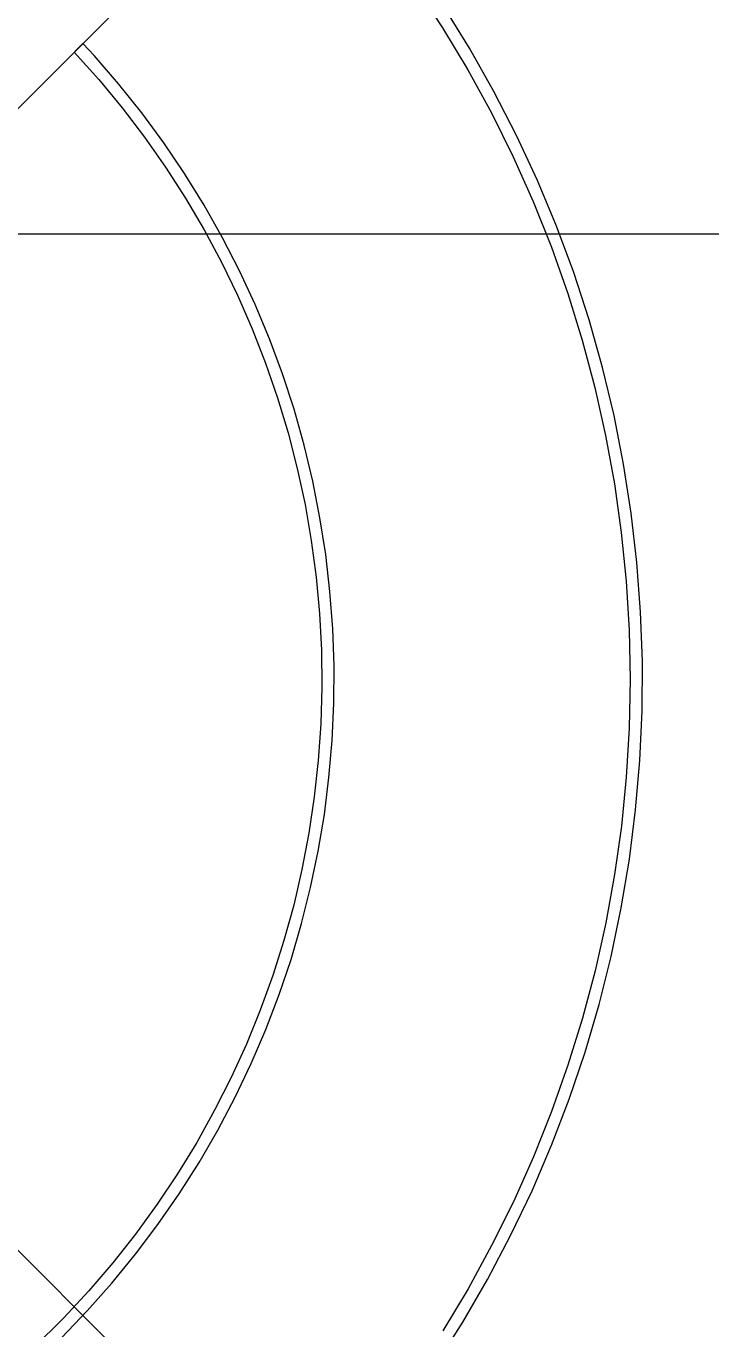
# Model space of a CAD drawing. Header units: millimetres. Extents: x -22227 to 20164, y 15335 to 61747.
# Drawn here: x -5517.4 to -5406.3, y 59341.6 to 59552.9 of the extents above; entities that cross this region are included whole.
import ezdxf

# ---------------------------------------------------------------- set-up
doc = ezdxf.new("R2010")
doc.units = ezdxf.units.MM
for name, color, linetype, lineweight in [('A-ANNO-DIMS', 7, 'Continuous', 9), ('A-ANNO-DIMS-170', 7, 'Continuous', 9), ('M-EQPM', 7, 'Continuous', 5)]:
    doc.layers.add(name, color=color, linetype=linetype, lineweight=lineweight)
doc.styles.add('Arial_2', font='arial.ttf', dxfattribs={"width": 0.8, "height": 340})
doc.dimstyles.new('AK_DIM_2_0_Arial', dxfattribs={"dimscale": 304.8, "dimtxt": 346.888196, "dimasz": 0.278871, "dimexe": 0.557743, "dimexo": 0.557743, "dimgap": 0.055774, "dimtad": 1, "dimdec": 0, "dimzin": 0, "dimdsep": 46, "dimtxsty": 'Arial_2', "dimblk1": 'OBLIQUE', "dimblk2": 'OBLIQUE', "dimsah": 1, "dimcen": 0.09, "dimadec": 0, "dimazin": 0, "dimtfac": 1, "dimtdec": 4, "dimtix": 1, "dimtmove": 0, "dimatfit": 3, "dimfxl": 1, "dimtvp": 1, "dimtolj": 1, "dimtzin": 0, "dimarcsym": 2})

# ---------------------------------------------------------------- blocks, each defined once
blk = doc.blocks.new('DanNong_VRV - OD-A-1-1235631-MẶT BẰNG BỐ TRÍ THIẾT BỊ')
at = {"layer": 'M-EQPM'}
for p, q in [((443.72, 412.38), (251.39, 220.04)), ((251.39, 220.04), (440.9, 409.55)), ((440.9, -33.1), (251.39, 156.4)), ((251.39, 156.4), (443.72, -35.93))]:
    blk.add_line(p, q, dxfattribs=at)
at = {"layer": 'M-EQPM', "flags": 128}
for points in [[(380.03, 77.16), (384.34, 83.95), (388.37, 90.91), (392.12, 98.02), (395.59, 105.27), (398.76, 112.66), (401.63, 120.17), (404.2, 127.79), (406.46, 135.5), (408.42, 143.3), (410.06, 151.17), (411.38, 159.1), (412.38, 167.08), (413.07, 175.09), (413.44, 183.12), (413.48, 191.16), (413.2, 199.19), (412.6, 207.21), (411.68, 215.2), (410.44, 223.14), (408.89, 231.03), (407.02, 238.85), (404.84, 246.58), (402.35, 254.23), (399.56, 261.77), (396.47, 269.19), (393.09, 276.48), (389.41, 283.63), (385.45, 290.63), (381.22, 297.47)], [(376.71, 300.63), (381.08, 293.97), (385.17, 287.15), (388.99, 280.16), (392.52, 273.03), (395.77, 265.77), (398.72, 258.38), (401.38, 250.87), (403.74, 243.27), (405.78, 235.58), (407.52, 227.81), (408.95, 219.98), (410.06, 212.1), (410.86, 204.18), (411.34, 196.23), (411.5, 188.28), (411.34, 180.32), (410.87, 172.37), (410.08, 164.45), (408.97, 156.57), (407.54, 148.74), (405.81, 140.97), (403.76, 133.28), (401.41, 125.67), (398.76, 118.17), (395.81, 110.78), (392.57, 103.51), (389.04, 96.38), (385.22, 89.39), (381.13, 82.56)], [(321.34, 289.99), (325.32, 285.55), (329.12, 280.96), (332.73, 276.23), (336.16, 271.35), (339.38, 266.34), (342.41, 261.2), (345.22, 255.95), (347.82, 250.58), (350.21, 245.12), (352.37, 239.57), (354.31, 233.94), (356.03, 228.23), (357.51, 222.46), (358.77, 216.63), (359.79, 210.76), (360.57, 204.85), (361.12, 198.92), (361.42, 192.97), (361.5, 187.01), (361.33, 181.05), (360.92, 175.1), (360.28, 169.18), (359.4, 163.28), (358.28, 157.43), (356.94, 151.62), (355.36, 145.88), (353.55, 140.2), (351.52, 134.6), (349.26, 129.08), (346.79, 123.66), (344.1, 118.34), (341.2, 113.13), (338.09, 108.05), (334.78, 103.09), (331.28, 98.27), (327.59, 93.59), (323.71, 89.06), (319.66, 84.69), (317.86, 82.86)], [(319.27, 81.45), (323.46, 85.8), (327.46, 90.32), (331.29, 95), (334.92, 99.82), (338.36, 104.79), (341.59, 109.89), (344.62, 115.11), (347.44, 120.46), (350.04, 125.91), (352.42, 131.46), (354.58, 137.1), (356.51, 142.82), (358.21, 148.62), (359.68, 154.47), (360.91, 160.39), (361.91, 166.34), (362.66, 172.34), (363.18, 178.35), (363.45, 184.39), (363.48, 190.43), (363.27, 196.46), (362.82, 202.49), (362.13, 208.49), (361.2, 214.45), (360.04, 220.38), (358.63, 226.25), (356.99, 232.07), (355.13, 237.81), (353.03, 243.47), (350.71, 249.05), (348.16, 254.53), (345.4, 259.9), (342.43, 265.16), (339.25, 270.29), (335.87, 275.29), (332.29, 280.16), (328.51, 284.87), (324.56, 289.44), (322.75, 291.4)], [(317.86, 82.86), (313.56, 78.73)]]:
    blk.add_lwpolyline(points, dxfattribs=at)
at = {"layer": 'M-EQPM'}
for points in [[(321.34, 289.99), (321.34, 289.99), (321.36, 290.01), (321.46, 290.11), (321.62, 290.27), (321.82, 290.47), (322.04, 290.69), (322.26, 290.92), (322.47, 291.12), (322.62, 291.28), (322.73, 291.38), (322.75, 291.4), (322.75, 291.4)], [(322.75, 291.4), (322.75, 291.4), (322.73, 291.38), (322.62, 291.28), (322.47, 291.12), (322.26, 290.92), (322.04, 290.69), (321.82, 290.47), (321.62, 290.27), (321.46, 290.11), (321.36, 290.01), (321.34, 289.99), (321.34, 289.99)]]:
    blk.add_open_spline(points, degree=3, dxfattribs=at)
blk = doc.blocks.new('DanNong_VRV - OD-A-1-V174-MẶT BẰNG BỐ TRÍ THIẾT BỊ')
at = {"layer": 'M-EQPM'}
for p, q in [((443.72, 412.38), (251.39, 220.04)), ((443.72, 412.38), (251.39, 220.04)), ((251.39, 220.04), (440.9, 409.55)), ((251.39, 220.04), (440.9, 409.55)), ((440.9, -33.1), (251.39, 156.4)), ((251.39, 156.4), (443.72, -35.93)), ((440.9, -33.1), (251.39, 156.4)), ((251.39, 156.4), (443.72, -35.93))]:
    blk.add_line(p, q, dxfattribs=at)
at = {"layer": 'M-EQPM', "flags": 128}
for points in [[(380.03, 77.16), (384.34, 83.95), (388.37, 90.91), (392.12, 98.02), (395.59, 105.27), (398.76, 112.66), (401.63, 120.17), (404.2, 127.79), (406.46, 135.5), (408.42, 143.3), (410.06, 151.17), (411.38, 159.1), (412.38, 167.08), (413.07, 175.09), (413.44, 183.12), (413.48, 191.16), (413.2, 199.19), (412.6, 207.21), (411.68, 215.2), (410.44, 223.14), (408.89, 231.03), (407.02, 238.85), (404.84, 246.58), (402.35, 254.23), (399.56, 261.77), (396.47, 269.19), (393.09, 276.48), (389.41, 283.63), (385.45, 290.63), (381.22, 297.47)], [(380.03, 77.16), (384.34, 83.95), (388.37, 90.91), (392.12, 98.02), (395.59, 105.27), (398.76, 112.66), (401.63, 120.17), (404.2, 127.79), (406.46, 135.5), (408.42, 143.3), (410.06, 151.17), (411.38, 159.1), (412.38, 167.08), (413.07, 175.09), (413.44, 183.12), (413.48, 191.16), (413.2, 199.19), (412.6, 207.21), (411.68, 215.2), (410.44, 223.14), (408.89, 231.03), (407.02, 238.85), (404.84, 246.58), (402.35, 254.23), (399.56, 261.77), (396.47, 269.19), (393.09, 276.48), (389.41, 283.63), (385.45, 290.63), (381.22, 297.47)], [(376.71, 300.63), (381.08, 293.97), (385.17, 287.15), (388.99, 280.16), (392.52, 273.03), (395.77, 265.77), (398.72, 258.38), (401.38, 250.87), (403.74, 243.27), (405.78, 235.58), (407.52, 227.81), (408.95, 219.98), (410.06, 212.1), (410.86, 204.18), (411.34, 196.23), (411.5, 188.28), (411.34, 180.32), (410.87, 172.37), (410.08, 164.45), (408.97, 156.57), (407.54, 148.74), (405.81, 140.97), (403.76, 133.28), (401.41, 125.67), (398.76, 118.17), (395.81, 110.78), (392.57, 103.51), (389.04, 96.38), (385.22, 89.39), (381.13, 82.56)], [(376.71, 300.63), (381.08, 293.97), (385.17, 287.15), (388.99, 280.16), (392.52, 273.03), (395.77, 265.77), (398.72, 258.38), (401.38, 250.87), (403.74, 243.27), (405.78, 235.58), (407.52, 227.81), (408.95, 219.98), (410.06, 212.1), (410.86, 204.18), (411.34, 196.23), (411.5, 188.28), (411.34, 180.32), (410.87, 172.37), (410.08, 164.45), (408.97, 156.57), (407.54, 148.74), (405.81, 140.97), (403.76, 133.28), (401.41, 125.67), (398.76, 118.17), (395.81, 110.78), (392.57, 103.51), (389.04, 96.38), (385.22, 89.39), (381.13, 82.56)], [(321.34, 289.99), (325.32, 285.55), (329.12, 280.96), (332.73, 276.23), (336.16, 271.35), (339.38, 266.34), (342.41, 261.2), (345.22, 255.95), (347.82, 250.58), (350.21, 245.12), (352.37, 239.57), (354.31, 233.94), (356.03, 228.23), (357.51, 222.46), (358.77, 216.63), (359.79, 210.76), (360.57, 204.85), (361.12, 198.92), (361.42, 192.97), (361.5, 187.01), (361.33, 181.05), (360.92, 175.1), (360.28, 169.18), (359.4, 163.28), (358.28, 157.43), (356.94, 151.62), (355.36, 145.88), (353.55, 140.2), (351.52, 134.6), (349.26, 129.08), (346.79, 123.66), (344.1, 118.34), (341.2, 113.13), (338.09, 108.05), (334.78, 103.09), (331.28, 98.27), (327.59, 93.59), (323.71, 89.06), (319.66, 84.69), (317.86, 82.86)], [(321.34, 289.99), (325.32, 285.55), (329.12, 280.96), (332.73, 276.23), (336.16, 271.35), (339.38, 266.34), (342.41, 261.2), (345.22, 255.95), (347.82, 250.58), (350.21, 245.12), (352.37, 239.57), (354.31, 233.94), (356.03, 228.23), (357.51, 222.46), (358.77, 216.63), (359.79, 210.76), (360.57, 204.85), (361.12, 198.92), (361.42, 192.97), (361.5, 187.01), (361.33, 181.05), (360.92, 175.1), (360.28, 169.18), (359.4, 163.28), (358.28, 157.43), (356.94, 151.62), (355.36, 145.88), (353.55, 140.2), (351.52, 134.6), (349.26, 129.08), (346.79, 123.66), (344.1, 118.34), (341.2, 113.13), (338.09, 108.05), (334.78, 103.09), (331.28, 98.27), (327.59, 93.59), (323.71, 89.06), (319.66, 84.69), (317.86, 82.86)], [(319.27, 81.45), (323.46, 85.8), (327.46, 90.32), (331.29, 95), (334.92, 99.82), (338.36, 104.79), (341.59, 109.89), (344.62, 115.11), (347.44, 120.46), (350.04, 125.91), (352.42, 131.46), (354.58, 137.1), (356.51, 142.82), (358.21, 148.62), (359.68, 154.47), (360.91, 160.39), (361.91, 166.34), (362.66, 172.34), (363.18, 178.35), (363.45, 184.39), (363.48, 190.43), (363.27, 196.46), (362.82, 202.49), (362.13, 208.49), (361.2, 214.45), (360.04, 220.38), (358.63, 226.25), (356.99, 232.07), (355.13, 237.81), (353.03, 243.47), (350.71, 249.05), (348.16, 254.53), (345.4, 259.9), (342.43, 265.16), (339.25, 270.29), (335.87, 275.29), (332.29, 280.16), (328.51, 284.87), (324.56, 289.44), (322.75, 291.4)], [(319.27, 81.45), (323.46, 85.8), (327.46, 90.32), (331.29, 95), (334.92, 99.82), (338.36, 104.79), (341.59, 109.89), (344.62, 115.11), (347.44, 120.46), (350.04, 125.91), (352.42, 131.46), (354.58, 137.1), (356.51, 142.82), (358.21, 148.62), (359.68, 154.47), (360.91, 160.39), (361.91, 166.34), (362.66, 172.34), (363.18, 178.35), (363.45, 184.39), (363.48, 190.43), (363.27, 196.46), (362.82, 202.49), (362.13, 208.49), (361.2, 214.45), (360.04, 220.38), (358.63, 226.25), (356.99, 232.07), (355.13, 237.81), (353.03, 243.47), (350.71, 249.05), (348.16, 254.53), (345.4, 259.9), (342.43, 265.16), (339.25, 270.29), (335.87, 275.29), (332.29, 280.16), (328.51, 284.87), (324.56, 289.44), (322.75, 291.4)], [(317.86, 82.86), (313.56, 78.73)], [(317.86, 82.86), (313.56, 78.73)]]:
    blk.add_lwpolyline(points, dxfattribs=at)
at = {"layer": 'M-EQPM'}
for points in [[(321.34, 289.99), (321.34, 289.99), (321.36, 290.01), (321.46, 290.11), (321.62, 290.27), (321.82, 290.47), (322.04, 290.69), (322.26, 290.92), (322.47, 291.12), (322.62, 291.28), (322.73, 291.38), (322.75, 291.4), (322.75, 291.4)], [(322.75, 291.4), (322.75, 291.4), (322.73, 291.38), (322.62, 291.28), (322.47, 291.12), (322.26, 290.92), (322.04, 290.69), (321.82, 290.47), (321.62, 290.27), (321.46, 290.11), (321.36, 290.01), (321.34, 289.99), (321.34, 289.99)], [(321.34, 289.99), (321.34, 289.99), (321.36, 290.01), (321.46, 290.11), (321.62, 290.27), (321.82, 290.47), (322.04, 290.69), (322.26, 290.92), (322.47, 291.12), (322.62, 291.28), (322.73, 291.38), (322.75, 291.4), (322.75, 291.4)], [(322.75, 291.4), (322.75, 291.4), (322.73, 291.38), (322.62, 291.28), (322.47, 291.12), (322.26, 290.92), (322.04, 290.69), (321.82, 290.47), (321.62, 290.27), (321.46, 290.11), (321.36, 290.01), (321.34, 289.99), (321.34, 289.99)]]:
    blk.add_open_spline(points, degree=3, dxfattribs=at)
blk = doc.blocks.new('DanNong_VRV - OD-A-1-V179-MẶT BẰNG BỐ TRÍ THIẾT BỊ')
at = {"layer": 'M-EQPM'}
for p, q in [((443.72, 412.38), (251.39, 220.04)), ((443.72, 412.38), (251.39, 220.04)), ((251.39, 220.04), (440.9, 409.55)), ((251.39, 220.04), (440.9, 409.55)), ((440.9, -33.1), (251.39, 156.4)), ((251.39, 156.4), (443.72, -35.93)), ((440.9, -33.1), (251.39, 156.4)), ((251.39, 156.4), (443.72, -35.93))]:
    blk.add_line(p, q, dxfattribs=at)
at = {"layer": 'M-EQPM', "flags": 128}
for points in [[(380.03, 77.16), (384.34, 83.95), (388.37, 90.91), (392.12, 98.02), (395.59, 105.27), (398.76, 112.66), (401.63, 120.17), (404.2, 127.79), (406.46, 135.5), (408.42, 143.3), (410.06, 151.17), (411.38, 159.1), (412.38, 167.08), (413.07, 175.09), (413.44, 183.12), (413.48, 191.16), (413.2, 199.19), (412.6, 207.21), (411.68, 215.2), (410.44, 223.14), (408.89, 231.03), (407.02, 238.85), (404.84, 246.58), (402.35, 254.23), (399.56, 261.77), (396.47, 269.19), (393.09, 276.48), (389.41, 283.63), (385.45, 290.63), (381.22, 297.47)], [(380.03, 77.16), (384.34, 83.95), (388.37, 90.91), (392.12, 98.02), (395.59, 105.27), (398.76, 112.66), (401.63, 120.17), (404.2, 127.79), (406.46, 135.5), (408.42, 143.3), (410.06, 151.17), (411.38, 159.1), (412.38, 167.08), (413.07, 175.09), (413.44, 183.12), (413.48, 191.16), (413.2, 199.19), (412.6, 207.21), (411.68, 215.2), (410.44, 223.14), (408.89, 231.03), (407.02, 238.85), (404.84, 246.58), (402.35, 254.23), (399.56, 261.77), (396.47, 269.19), (393.09, 276.48), (389.41, 283.63), (385.45, 290.63), (381.22, 297.47)], [(376.71, 300.63), (381.08, 293.97), (385.17, 287.15), (388.99, 280.16), (392.52, 273.03), (395.77, 265.77), (398.72, 258.38), (401.38, 250.87), (403.74, 243.27), (405.78, 235.58), (407.52, 227.81), (408.95, 219.98), (410.06, 212.1), (410.86, 204.18), (411.34, 196.23), (411.5, 188.28), (411.34, 180.32), (410.87, 172.37), (410.08, 164.45), (408.97, 156.57), (407.54, 148.74), (405.81, 140.97), (403.76, 133.28), (401.41, 125.67), (398.76, 118.17), (395.81, 110.78), (392.57, 103.51), (389.04, 96.38), (385.22, 89.39), (381.13, 82.56)], [(376.71, 300.63), (381.08, 293.97), (385.17, 287.15), (388.99, 280.16), (392.52, 273.03), (395.77, 265.77), (398.72, 258.38), (401.38, 250.87), (403.74, 243.27), (405.78, 235.58), (407.52, 227.81), (408.95, 219.98), (410.06, 212.1), (410.86, 204.18), (411.34, 196.23), (411.5, 188.28), (411.34, 180.32), (410.87, 172.37), (410.08, 164.45), (408.97, 156.57), (407.54, 148.74), (405.81, 140.97), (403.76, 133.28), (401.41, 125.67), (398.76, 118.17), (395.81, 110.78), (392.57, 103.51), (389.04, 96.38), (385.22, 89.39), (381.13, 82.56)], [(321.34, 289.99), (325.32, 285.55), (329.12, 280.96), (332.73, 276.23), (336.16, 271.35), (339.38, 266.34), (342.41, 261.2), (345.22, 255.95), (347.82, 250.58), (350.21, 245.12), (352.37, 239.57), (354.31, 233.94), (356.03, 228.23), (357.51, 222.46), (358.77, 216.63), (359.79, 210.76), (360.57, 204.85), (361.12, 198.92), (361.42, 192.97), (361.5, 187.01), (361.33, 181.05), (360.92, 175.1), (360.28, 169.18), (359.4, 163.28), (358.28, 157.43), (356.94, 151.62), (355.36, 145.88), (353.55, 140.2), (351.52, 134.6), (349.26, 129.08), (346.79, 123.66), (344.1, 118.34), (341.2, 113.13), (338.09, 108.05), (334.78, 103.09), (331.28, 98.27), (327.59, 93.59), (323.71, 89.06), (319.66, 84.69), (317.86, 82.86)], [(321.34, 289.99), (325.32, 285.55), (329.12, 280.96), (332.73, 276.23), (336.16, 271.35), (339.38, 266.34), (342.41, 261.2), (345.22, 255.95), (347.82, 250.58), (350.21, 245.12), (352.37, 239.57), (354.31, 233.94), (356.03, 228.23), (357.51, 222.46), (358.77, 216.63), (359.79, 210.76), (360.57, 204.85), (361.12, 198.92), (361.42, 192.97), (361.5, 187.01), (361.33, 181.05), (360.92, 175.1), (360.28, 169.18), (359.4, 163.28), (358.28, 157.43), (356.94, 151.62), (355.36, 145.88), (353.55, 140.2), (351.52, 134.6), (349.26, 129.08), (346.79, 123.66), (344.1, 118.34), (341.2, 113.13), (338.09, 108.05), (334.78, 103.09), (331.28, 98.27), (327.59, 93.59), (323.71, 89.06), (319.66, 84.69), (317.86, 82.86)], [(319.27, 81.45), (323.46, 85.8), (327.46, 90.32), (331.29, 95), (334.92, 99.82), (338.36, 104.79), (341.59, 109.89), (344.62, 115.11), (347.44, 120.46), (350.04, 125.91), (352.42, 131.46), (354.58, 137.1), (356.51, 142.82), (358.21, 148.62), (359.68, 154.47), (360.91, 160.39), (361.91, 166.34), (362.66, 172.34), (363.18, 178.35), (363.45, 184.39), (363.48, 190.43), (363.27, 196.46), (362.82, 202.49), (362.13, 208.49), (361.2, 214.45), (360.04, 220.38), (358.63, 226.25), (356.99, 232.07), (355.13, 237.81), (353.03, 243.47), (350.71, 249.05), (348.16, 254.53), (345.4, 259.9), (342.43, 265.16), (339.25, 270.29), (335.87, 275.29), (332.29, 280.16), (328.51, 284.87), (324.56, 289.44), (322.75, 291.4)], [(319.27, 81.45), (323.46, 85.8), (327.46, 90.32), (331.29, 95), (334.92, 99.82), (338.36, 104.79), (341.59, 109.89), (344.62, 115.11), (347.44, 120.46), (350.04, 125.91), (352.42, 131.46), (354.58, 137.1), (356.51, 142.82), (358.21, 148.62), (359.68, 154.47), (360.91, 160.39), (361.91, 166.34), (362.66, 172.34), (363.18, 178.35), (363.45, 184.39), (363.48, 190.43), (363.27, 196.46), (362.82, 202.49), (362.13, 208.49), (361.2, 214.45), (360.04, 220.38), (358.63, 226.25), (356.99, 232.07), (355.13, 237.81), (353.03, 243.47), (350.71, 249.05), (348.16, 254.53), (345.4, 259.9), (342.43, 265.16), (339.25, 270.29), (335.87, 275.29), (332.29, 280.16), (328.51, 284.87), (324.56, 289.44), (322.75, 291.4)], [(317.86, 82.86), (313.56, 78.73)], [(317.86, 82.86), (313.56, 78.73)]]:
    blk.add_lwpolyline(points, dxfattribs=at)
at = {"layer": 'M-EQPM'}
for points in [[(321.34, 289.99), (321.34, 289.99), (321.36, 290.01), (321.46, 290.11), (321.62, 290.27), (321.82, 290.47), (322.04, 290.69), (322.26, 290.92), (322.47, 291.12), (322.62, 291.28), (322.73, 291.38), (322.75, 291.4), (322.75, 291.4)], [(322.75, 291.4), (322.75, 291.4), (322.73, 291.38), (322.62, 291.28), (322.47, 291.12), (322.26, 290.92), (322.04, 290.69), (321.82, 290.47), (321.62, 290.27), (321.46, 290.11), (321.36, 290.01), (321.34, 289.99), (321.34, 289.99)], [(321.34, 289.99), (321.34, 289.99), (321.36, 290.01), (321.46, 290.11), (321.62, 290.27), (321.82, 290.47), (322.04, 290.69), (322.26, 290.92), (322.47, 291.12), (322.62, 291.28), (322.73, 291.38), (322.75, 291.4), (322.75, 291.4)], [(322.75, 291.4), (322.75, 291.4), (322.73, 291.38), (322.62, 291.28), (322.47, 291.12), (322.26, 290.92), (322.04, 290.69), (321.82, 290.47), (321.62, 290.27), (321.46, 290.11), (321.36, 290.01), (321.34, 289.99), (321.34, 289.99)]]:
    blk.add_open_spline(points, degree=3, dxfattribs=at)
blk = doc.blocks.new('AK-SGS-M3-Hrvt_rvt-1-MẶT BẰNG BỐ TRÍ THIẾT BỊ')
at = {"layer": 'M-EQPM', "lineweight": 9}
for name in ['DanNong_VRV - OD-A-1-1235631-MẶT BẰNG BỐ TRÍ THIẾT BỊ', 'DanNong_VRV - OD-A-1-V174-MẶT BẰNG BỐ TRÍ THIẾT BỊ', 'DanNong_VRV - OD-A-1-V179-MẶT BẰNG BỐ TRÍ THIẾT BỊ']:
    blk.add_blockref(name, (-5830.9, 59258.71), dxfattribs=at)
blk = doc.blocks.new('DIMBLOCK9-MẶT BẰNG BỐ TRÍ THIẾT BỊ')
at = {"layer": 'A-ANNO-DIMS-170'}
for p, q in [((-12198.59, 59010.07), (-12198.59, 59180.07)), ((-4498.59, 59010.07), (-4498.59, 59180.07)), ((-12198.59, 59010.07), (-12156.09, 59052.57)), ((-4498.59, 59010.07), (-4456.09, 59052.57)), ((-12198.59, 59010.07), (-12241.09, 58967.57)), ((-12198.59, 59010.07), (-4498.59, 59010.07)), ((-12198.59, 59010.07), (-12198.59, 58900.17)), ((-4498.59, 59010.07), (-4541.09, 58967.57)), ((-4498.59, 59010.07), (-4498.59, 58900.17))]:
    blk.add_line(p, q, dxfattribs=at)
at = {"layer": 'A-ANNO-DIMS-170', "color": 0, "insert": (-8764.85, 59468.46), "char_height": 340, "width": 999.038, "attachment_point": 1, "line_spacing_factor": 0.941778, "style": 'Arial_2'}
blk.add_mtext('7700', dxfattribs=at)
blk = doc.blocks.new('_Oblique')
at = {"color": 0, "linetype": 'ByBlock', "lineweight": -2}
blk.add_line((-0.5, -0.5), (0.5, 0.5), dxfattribs=at)
blk = doc.blocks.new('DIMBLOCK12-MẶT BẰNG BỐ TRÍ THIẾT BỊ')
at = {"layer": 'A-ANNO-DIMS-170'}
for p, q in [((-20048.59, 59519.25), (-20048.59, 59689.25)), ((10901.41, 59519.25), (10901.41, 59689.25)), ((-20048.59, 59519.25), (-20006.09, 59561.75)), ((10901.41, 59519.25), (10943.91, 59561.75)), ((-20048.59, 59519.25), (-20091.09, 59476.75)), ((-20048.59, 59519.25), (10901.41, 59519.25)), ((-20048.59, 59519.25), (-20048.59, 59409.35)), ((10901.41, 59519.25), (10858.91, 59476.75)), ((10901.41, 59519.25), (10901.41, 59409.35))]:
    blk.add_line(p, q, dxfattribs=at)
at = {"layer": 'A-ANNO-DIMS-170', "color": 0, "insert": (-5093.92, 59977.64), "char_height": 340, "width": 1248.7975, "attachment_point": 1, "line_spacing_factor": 0.941778, "style": 'Arial_2'}
blk.add_mtext('30950', dxfattribs=at)

msp = doc.modelspace()

# ---------------------------------------------------------------- block references
at = {"lineweight": 5}
msp.add_blockref('AK-SGS-M3-Hrvt_rvt-1-MẶT BẰNG BỐ TRÍ THIẾT BỊ', (0, 0), dxfattribs=at)

# ---------------------------------------------------------------- dimensions: what is measured, and where the dimension line sits
at = {"layer": 'A-ANNO-DIMS'}
for base, p1, p2, override, picture, middle in [((10901.41, 59519.25), (-20048.59, 59579.35), (10901.41, 59579.35), {"dimpost": '<>', "dimfxl": 30950}, 'DIMBLOCK12-MẶT BẰNG BỐ TRÍ THIẾT BỊ', (-4573.59, 59709.96)), ((-4498.59, 59010.07), (-12198.59, 59070.17), (-4498.59, 59070.17), {"dimpost": '<>', "dimfxl": 7700}, 'DIMBLOCK9-MẶT BẰNG BỐ TRÍ THIẾT BỊ', (-8348.59, 59200.66))]:
    dim = msp.add_linear_dim(base=base, p1=p1, p2=p2, dimstyle='AK_DIM_2_0_Arial', override=override, dxfattribs=at)
    dim.commit()
    dim.dimension.update_dxf_attribs({"geometry": picture, "text_midpoint": middle})

doc.saveas('drawing.dxf')
